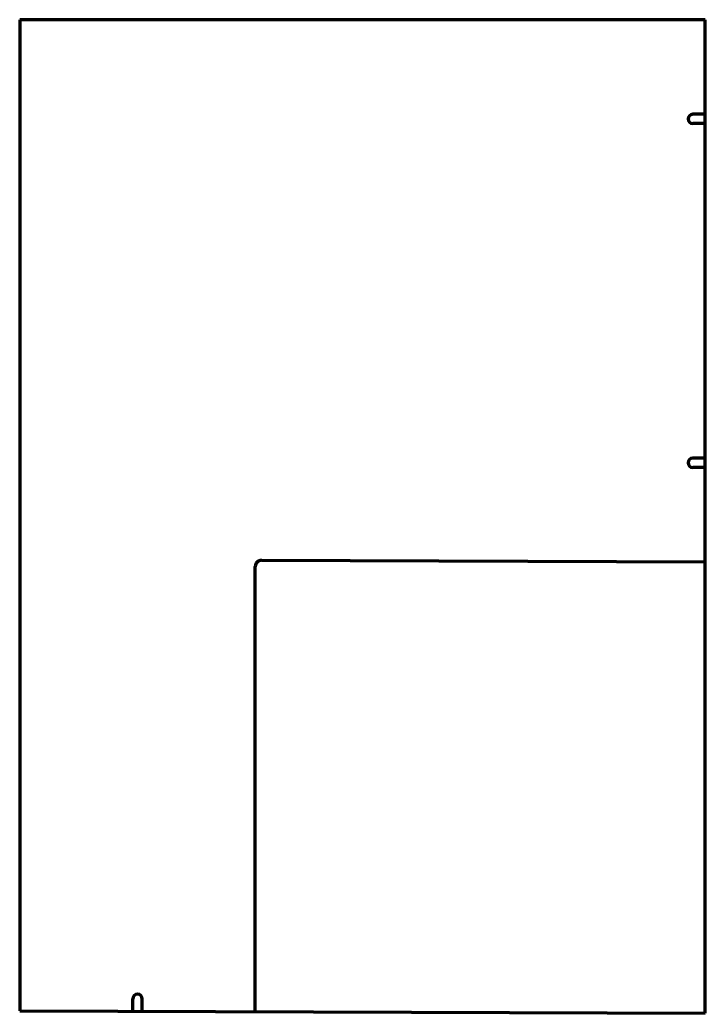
# Model space of a CAD drawing. Header units: inches. Extents: x 0 to 55.3, y -0.1 to 80.1.
import ezdxf

# ---------------------------------------------------------------- set-up
doc = ezdxf.new("R2010")
doc.units = ezdxf.units.IN
doc.header["$MEASUREMENT"] = 0
doc.layers.add('1', color=7, linetype='Continuous')

msp = doc.modelspace()

# ---------------------------------------------------------------- linework, layer by layer
at = {"color": 7, "lineweight": 90}
for p, q in [((0, 80.062), (0, 0.062)), ((55.312, 80.062), (0, 80.062)), ((55.312, -0.119), (55.312, 80.062)), ((0, 0.062), (55.312, -0.119))]:
    msp.add_line(p, q, dxfattribs=at)
at = {"layer": '1', "color": 7, "lineweight": 90}
for p, q in [((55.312, 72.438), (54.312, 72.438)), ((55.312, 71.688), (54.312, 71.688)), ((55.312, 44.688), (54.312, 44.688)), ((55.312, 43.938), (54.312, 43.938)), ((19.502, 36.436), (55.312, 36.312)), ((19, 0), (19, 35.936)), ((9.125, 0.032), (9.128, 1.032)), ((9.875, 0.03), (9.878, 1.03))]:
    msp.add_line(p, q, dxfattribs=at)
for centre, radius, start, end in [((54.312, 72.062), 0.375, 90, 270), ((54.312, 44.312), 0.375, 90, 270), ((19.5, 35.936), 0.5, 89.80277, 180), ((9.503, 1.031), 0.375, 359.81153, 539.81153)]:
    msp.add_arc(centre, radius, start, end, dxfattribs=at)

doc.saveas('drawing.dxf')
